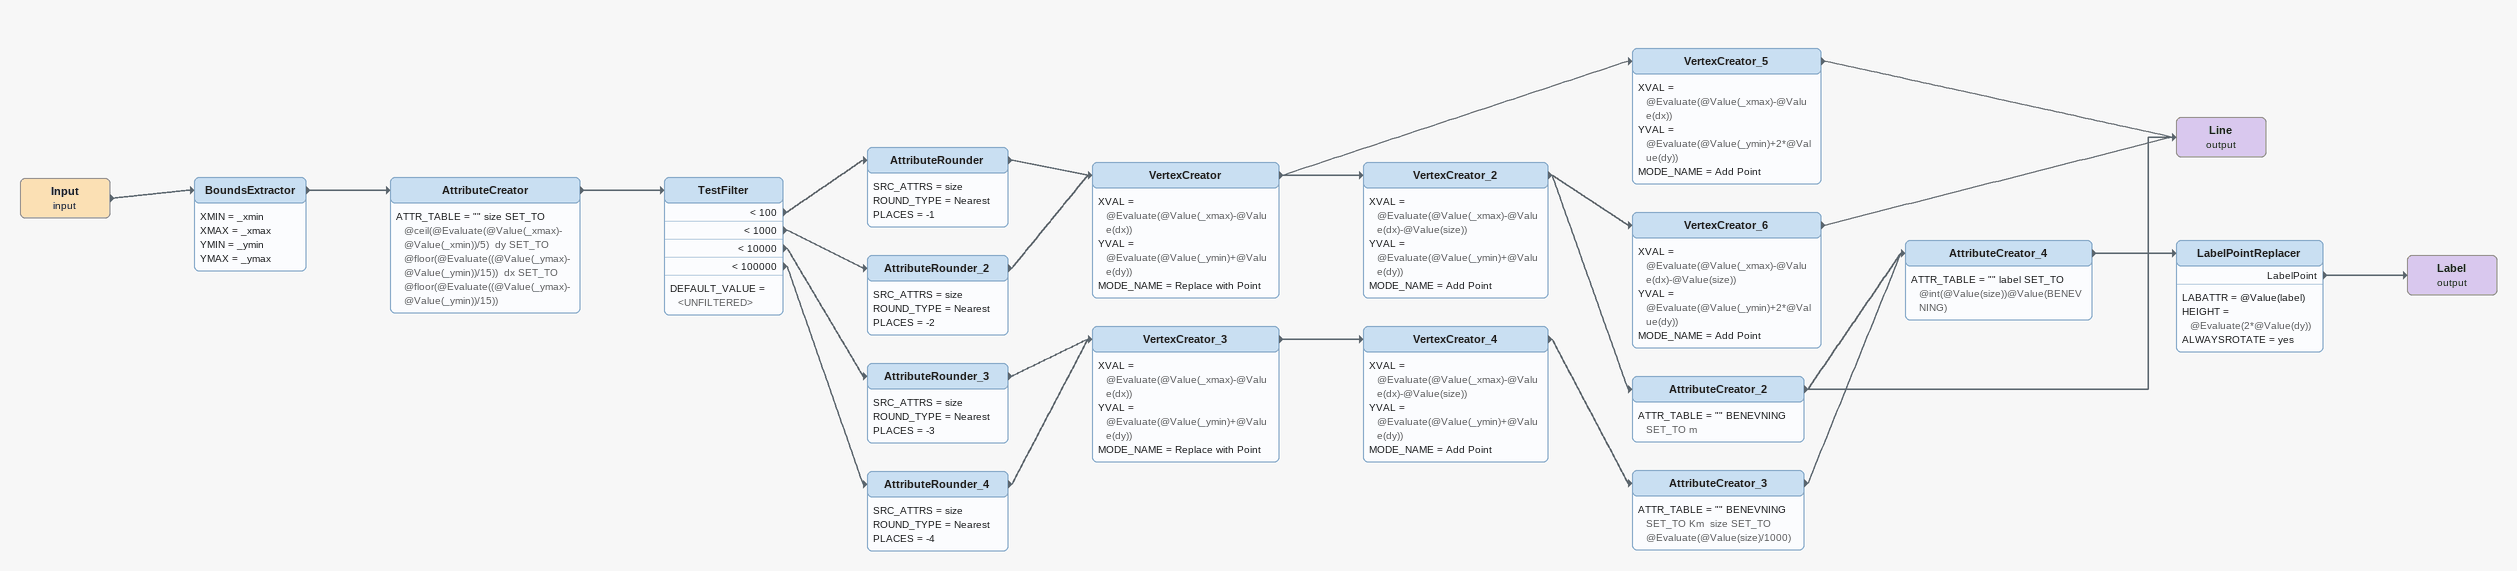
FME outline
Input (input)
    -> BoundsExtractor
BoundsExtractor
    XMIN = _xmin
    XMAX = _xmax
    YMIN = _ymin
    YMAX = _ymax
    -> AttributeCreator
AttributeCreator
    ATTR_TABLE = "" size SET_TO @ceil(@Evaluate(@Value(_xmax)-@Value(_xmin))/5)  dy SET_TO @floor(@Evaluate((@Value(_ymax)-@Value(_ymin))/15))  dx SET_TO @floor(@Evaluate((@Value(_ymax)-@Value(_ymin))/15))
    -> TestFilter
TestFilter
    DEFAULT_VALUE = <UNFILTERED>
    < 100 -> AttributeRounder
    < 1000 -> AttributeRounder_2
    < 10000 -> AttributeRounder_3
    < 100000 -> AttributeRounder_4
AttributeRounder
    SRC_ATTRS = size
    ROUND_TYPE = Nearest
    PLACES = -1
    -> VertexCreator
AttributeRounder_2
    SRC_ATTRS = size
    ROUND_TYPE = Nearest
    PLACES = -2
    -> VertexCreator
VertexCreator
    XVAL = @Evaluate(@Value(_xmax)-@Value(dx))
    YVAL = @Evaluate(@Value(_ymin)+@Value(dy))
    MODE_NAME = Replace with Point
    -> VertexCreator_2
    -> VertexCreator_5
VertexCreator_5
    XVAL = @Evaluate(@Value(_xmax)-@Value(dx))
    YVAL = @Evaluate(@Value(_ymin)+2*@Value(dy))
    MODE_NAME = Add Point
    -> Line (output)
VertexCreator_2
    XVAL = @Evaluate(@Value(_xmax)-@Value(dx)-@Value(size))
    YVAL = @Evaluate(@Value(_ymin)+@Value(dy))
    MODE_NAME = Add Point
    -> AttributeCreator_2
    -> VertexCreator_6
VertexCreator_6
    XVAL = @Evaluate(@Value(_xmax)-@Value(dx)-@Value(size))
    YVAL = @Evaluate(@Value(_ymin)+2*@Value(dy))
    MODE_NAME = Add Point
    -> Line (output)
AttributeCreator_2
    ATTR_TABLE = "" BENEVNING SET_TO m
    -> Line (output)
    -> AttributeCreator_4
Line (output)
AttributeRounder_3
    SRC_ATTRS = size
    ROUND_TYPE = Nearest
    PLACES = -3
    -> VertexCreator_3
AttributeRounder_4
    SRC_ATTRS = size
    ROUND_TYPE = Nearest
    PLACES = -4
    -> VertexCreator_3
VertexCreator_3
    XVAL = @Evaluate(@Value(_xmax)-@Value(dx))
    YVAL = @Evaluate(@Value(_ymin)+@Value(dy))
    MODE_NAME = Replace with Point
    -> VertexCreator_4
VertexCreator_4
    XVAL = @Evaluate(@Value(_xmax)-@Value(dx)-@Value(size))
    YVAL = @Evaluate(@Value(_ymin)+@Value(dy))
    MODE_NAME = Add Point
    -> AttributeCreator_3
AttributeCreator_3
    ATTR_TABLE = "" BENEVNING SET_TO Km  size SET_TO @Evaluate(@Value(size)/1000)
    -> AttributeCreator_4
AttributeCreator_4
    ATTR_TABLE = "" label SET_TO @int(@Value(size))@Value(BENEVNING)
    -> LabelPointReplacer
LabelPointReplacer
    LABATTR = @Value(label)
    HEIGHT = @Evaluate(2*@Value(dy))
    ALWAYSROTATE = yes
    LabelPoint -> Label (output)
Label (output)
